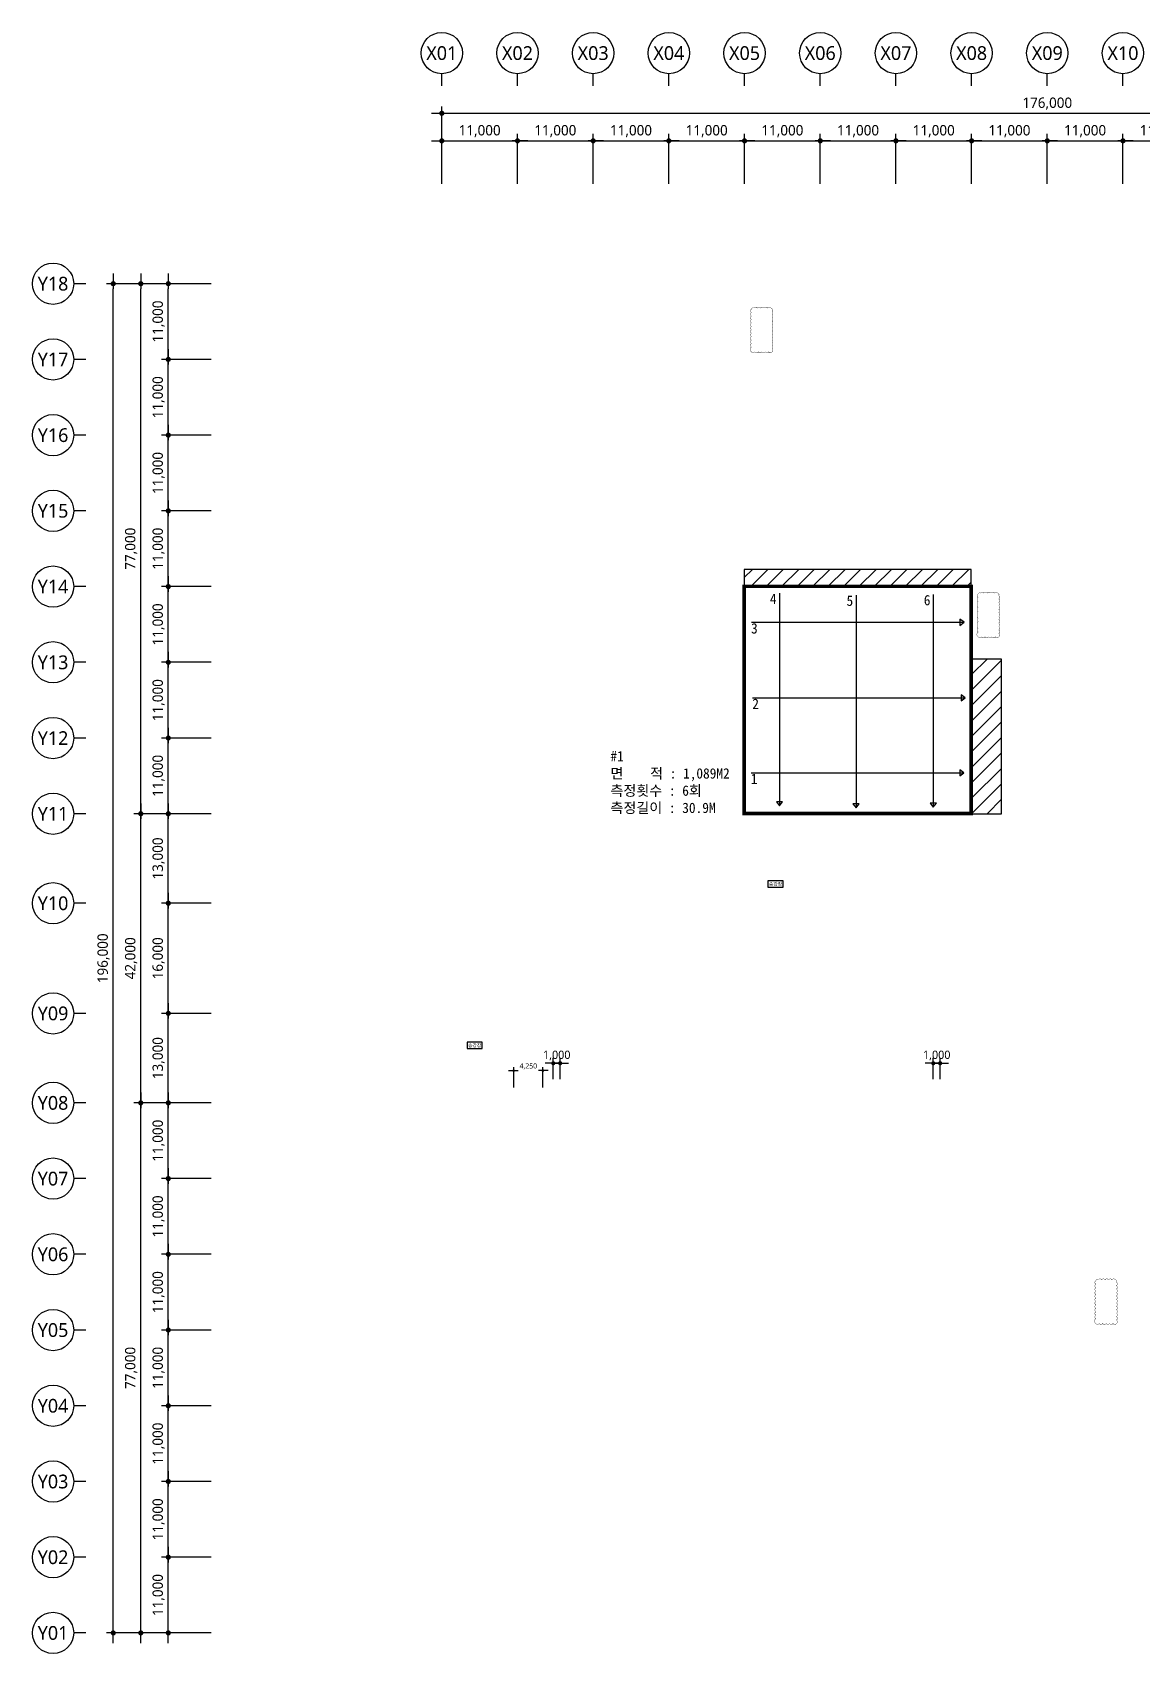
# Model space of a CAD drawing. Header units: millimetres. Extents: x 4003075 to 5615882, y 1445368 to 2591247.
# Drawn here: x 4843075 to 5004428, y 2336368 to 2571868 of the extents above; entities that cross this region are included whole.
import ezdxf
from ezdxf.enums import TextEntityAlignment as Align

# ---------------------------------------------------------------- set-up
doc = ezdxf.new("R2010")
doc.units = ezdxf.units.MM
doc.layers.add('1.검수라인', color=3, linetype='Continuous')
doc.layers.add('A_Text', color=3, linetype='Continuous')
for name, color, linetype, lineweight in [('1.검수박스', 2, 'Continuous', 25), ('A-AXIS-BUBL', 7, 'Continuous', 25), ('A-DIMS', 7, 'Continuous', 25), ('A-XXXX-TXT2', 3, 'Continuous', 25), ('REV-202205', 20, 'Continuous', 25)]:
    doc.layers.add(name, color=color, linetype=linetype, lineweight=lineweight)
doc.styles.add('HY울릉도L', font='')
doc.styles.add('XR-평면도$0$맑은 고딕', font='malgun.ttf')
doc.styles.add('돋움', font='')
doc.styles.add('맑은고딕', font='malgun.ttf')
doc.styles.get('HY울릉도L').set_extended_font_data('HYwulM')
doc.styles.get('돋움').set_extended_font_data('DotumChe')
doc.dimstyles.new('CDIM', dxfattribs={"dimtxt": 3, "dimasz": 1.5, "dimexe": 2, "dimexo": 1, "dimgap": 1, "dimtad": 1, "dimdec": 0, "dimrnd": 0.5, "dimzin": 0, "dimdsep": 32, "dimlunit": 6, "dimtxsty": 'HY울릉도L', "dimblk1": '_CIDOT', "dimblk2": '_CIDOT', "dimsah": 1, "dimcen": 5.5, "dimclrd": 2, "dimclre": 2, "dimclrt": 7, "dimadec": 0, "dimazin": 0, "dimtfac": 1, "dimtdec": 0, "dimtix": 1, "dimtmove": 2, "dimatfit": 1, "dimldrblk": '_CIDOT', "dimfxl": 1, "dimtolj": 1, "dimtzin": 0, "dimlwd": -1, "dimarcsym": 0})

# ---------------------------------------------------------------- blocks, each defined once
blk = doc.blocks.new('_CIDOT')
at = {"color": 0, "linetype": 'ByBlock'}
blk.add_line((2, 0), (-1, 0), dxfattribs=at)
at = {"color": 0, "linetype": 'ByBlock', "const_width": 0.5}
blk.add_lwpolyline([(-0.25, 0, 1), (0.25, 0, 1)], format="xyb", close=True, dxfattribs=at)
blk = doc.blocks.new('*D130')
at = {"layer": 'A-DIMS', "transparency": 16777216}
for p, q in [((4918179, 2422119), (4917579, 2422119)), ((4918779, 2422119), (4919779, 2422119)), ((4920379, 2422119), (4920979, 2422119))]:
    blk.add_line(p, q, dxfattribs=at)
at = {"layer": 'A-DIMS', "lineweight": -2, "transparency": 16777216}
for p, q in [((4918779, 2419819), (4918779, 2422919)), ((4919779, 2419819), (4919779, 2422919))]:
    blk.add_line(p, q, dxfattribs=at)
at = {"layer": 'A-DIMS', "transparency": 16777216, "xscale": 600, "yscale": 600, "zscale": 600}
blk.add_blockref('_CIDOT', (4918779, 2422119), dxfattribs=at)
at = {"layer": 'A-DIMS', "transparency": 16777216, "xscale": 600, "yscale": 600, "zscale": 600, "rotation": 180}
blk.add_blockref('_CIDOT', (4919779, 2422119), dxfattribs=at)
at = {"layer": 'A-DIMS', "color": 3, "transparency": 16777216, "insert": (4919279, 2423242), "char_height": 1200, "attachment_point": 5, "style": '맑은고딕'}
blk.add_mtext('\\A1;1,000', dxfattribs=at)
blk = doc.blocks.new('*D132')
at = {"layer": 'A-DIMS', "transparency": 16777216}
for p, q in [((4973405, 2422119), (4972805, 2422119)), ((4974005, 2422119), (4975005, 2422119)), ((4975605, 2422119), (4976205, 2422119))]:
    blk.add_line(p, q, dxfattribs=at)
at = {"layer": 'A-DIMS', "lineweight": -2, "transparency": 16777216}
for p, q in [((4974005, 2419819), (4974005, 2422919)), ((4975005, 2419819), (4975005, 2422919))]:
    blk.add_line(p, q, dxfattribs=at)
at = {"layer": 'A-DIMS', "transparency": 16777216, "xscale": 600, "yscale": 600, "zscale": 600}
blk.add_blockref('_CIDOT', (4974005, 2422119), dxfattribs=at)
at = {"layer": 'A-DIMS', "transparency": 16777216, "xscale": 600, "yscale": 600, "zscale": 600, "rotation": 180}
blk.add_blockref('_CIDOT', (4975005, 2422119), dxfattribs=at)
at = {"layer": 'A-DIMS', "color": 3, "transparency": 16777216, "insert": (4974505, 2423242), "char_height": 1200, "attachment_point": 5, "style": '맑은고딕'}
blk.add_mtext('\\A1;1,000', dxfattribs=at)
blk = doc.blocks.new('*D125')
at = {"layer": 'A-DIMS', "lineweight": -2, "transparency": 16777216}
for p, q in [((4913025, 2418604), (4913025, 2421554)), ((4917275, 2418604), (4917275, 2421554))]:
    blk.add_line(p, q, dxfattribs=at)
at = {"layer": 'A-DIMS', "transparency": 16777216}
for p, q in [((4913400, 2421054), (4913663, 2421054)), ((4916900, 2421054), (4916637, 2421054))]:
    blk.add_line(p, q, dxfattribs=at)
at = {"layer": 'A-DIMS', "transparency": 16777216, "xscale": 375, "yscale": 375, "zscale": 375, "rotation": 180}
blk.add_blockref('_CIDOT', (4913025, 2421054), dxfattribs=at)
at = {"layer": 'A-DIMS', "transparency": 16777216, "xscale": 375, "yscale": 375, "zscale": 375}
blk.add_blockref('_CIDOT', (4917275, 2421054), dxfattribs=at)
at = {"layer": 'A-DIMS', "color": 3, "transparency": 16777216, "insert": (4915150, 2421670), "char_height": 750, "attachment_point": 5, "style": '맑은고딕'}
blk.add_mtext('\\A1;4,250', dxfattribs=at)
blk = doc.blocks.new('*D9')
at = {"layer": 'A-DIMS', "lineweight": -2, "transparency": 16777216}
for p, q in [((93193, 67121), (85943, 67121)), ((93193, 56121), (85943, 56121))]:
    blk.add_line(p, q, dxfattribs=at)
at = {"layer": 'A-DIMS', "transparency": 16777216}
blk.add_line((86943, 56871), (86943, 66371), dxfattribs=at)
at = {"layer": 'A-DIMS', "transparency": 16777216, "xscale": 750, "yscale": 750, "zscale": 750}
for p, rotation in [((86943, 67121), 90), ((86943, 56121), 270)]:
    blk.add_blockref('_CIDOT', p, dxfattribs=dict(at, rotation=rotation))
at = {"layer": 'A-DIMS', "color": 3, "transparency": 16777216, "insert": (85538, 61621), "char_height": 1500, "attachment_point": 5, "rotation": 90, "style": '맑은고딕'}
blk.add_mtext('\\A1;11,000', dxfattribs=at)
blk = doc.blocks.new('*D10')
at = {"layer": 'A-DIMS', "lineweight": -2, "transparency": 16777216}
for p, q in [((93193, 78121), (85943, 78121)), ((93193, 67121), (85943, 67121))]:
    blk.add_line(p, q, dxfattribs=at)
at = {"layer": 'A-DIMS', "transparency": 16777216}
blk.add_line((86943, 67871), (86943, 77371), dxfattribs=at)
at = {"layer": 'A-DIMS', "transparency": 16777216, "xscale": 750, "yscale": 750, "zscale": 750}
for p, rotation in [((86943, 78121), 90), ((86943, 67121), 270)]:
    blk.add_blockref('_CIDOT', p, dxfattribs=dict(at, rotation=rotation))
at = {"layer": 'A-DIMS', "color": 3, "transparency": 16777216, "insert": (85538, 72621), "char_height": 1500, "attachment_point": 5, "rotation": 90, "style": '맑은고딕'}
blk.add_mtext('\\A1;11,000', dxfattribs=at)
blk = doc.blocks.new('*D11')
at = {"layer": 'A-DIMS', "lineweight": -2, "transparency": 16777216}
for p, q in [((93193, 89121), (85943, 89121)), ((93193, 78121), (85943, 78121))]:
    blk.add_line(p, q, dxfattribs=at)
at = {"layer": 'A-DIMS', "transparency": 16777216}
blk.add_line((86943, 78871), (86943, 88371), dxfattribs=at)
at = {"layer": 'A-DIMS', "transparency": 16777216, "xscale": 750, "yscale": 750, "zscale": 750}
for p, rotation in [((86943, 89121), 90), ((86943, 78121), 270)]:
    blk.add_blockref('_CIDOT', p, dxfattribs=dict(at, rotation=rotation))
at = {"layer": 'A-DIMS', "color": 3, "transparency": 16777216, "insert": (85538, 83621), "char_height": 1500, "attachment_point": 5, "rotation": 90, "style": '맑은고딕'}
blk.add_mtext('\\A1;11,000', dxfattribs=at)
blk = doc.blocks.new('*D12')
at = {"layer": 'A-DIMS', "lineweight": -2, "transparency": 16777216}
for p, q in [((93193, 100121), (85943, 100121)), ((93193, 89121), (85943, 89121))]:
    blk.add_line(p, q, dxfattribs=at)
at = {"layer": 'A-DIMS', "transparency": 16777216}
blk.add_line((86943, 89871), (86943, 99371), dxfattribs=at)
at = {"layer": 'A-DIMS', "transparency": 16777216, "xscale": 750, "yscale": 750, "zscale": 750}
for p, rotation in [((86943, 100121), 90), ((86943, 89121), 270)]:
    blk.add_blockref('_CIDOT', p, dxfattribs=dict(at, rotation=rotation))
at = {"layer": 'A-DIMS', "color": 3, "transparency": 16777216, "insert": (85538, 94621), "char_height": 1500, "attachment_point": 5, "rotation": 90, "style": '맑은고딕'}
blk.add_mtext('\\A1;11,000', dxfattribs=at)
blk = doc.blocks.new('*D13')
at = {"layer": 'A-DIMS', "lineweight": -2, "transparency": 16777216}
for p, q in [((93193, 111121), (85943, 111121)), ((93193, 100121), (85943, 100121))]:
    blk.add_line(p, q, dxfattribs=at)
at = {"layer": 'A-DIMS', "transparency": 16777216}
blk.add_line((86943, 100871), (86943, 110371), dxfattribs=at)
at = {"layer": 'A-DIMS', "transparency": 16777216, "xscale": 750, "yscale": 750, "zscale": 750}
for p, rotation in [((86943, 111121), 90), ((86943, 100121), 270)]:
    blk.add_blockref('_CIDOT', p, dxfattribs=dict(at, rotation=rotation))
at = {"layer": 'A-DIMS', "color": 3, "transparency": 16777216, "insert": (85538, 105621), "char_height": 1500, "attachment_point": 5, "rotation": 90, "style": '맑은고딕'}
blk.add_mtext('\\A1;11,000', dxfattribs=at)
blk = doc.blocks.new('*D14')
at = {"layer": 'A-DIMS', "lineweight": -2, "transparency": 16777216}
for p, q in [((93193, 122121), (85943, 122121)), ((93193, 111121), (85943, 111121))]:
    blk.add_line(p, q, dxfattribs=at)
at = {"layer": 'A-DIMS', "transparency": 16777216}
blk.add_line((86943, 111871), (86943, 121371), dxfattribs=at)
at = {"layer": 'A-DIMS', "transparency": 16777216, "xscale": 750, "yscale": 750, "zscale": 750}
for p, rotation in [((86943, 122121), 90), ((86943, 111121), 270)]:
    blk.add_blockref('_CIDOT', p, dxfattribs=dict(at, rotation=rotation))
at = {"layer": 'A-DIMS', "color": 3, "transparency": 16777216, "insert": (85538, 116621), "char_height": 1500, "attachment_point": 5, "rotation": 90, "style": '맑은고딕'}
blk.add_mtext('\\A1;11,000', dxfattribs=at)
blk = doc.blocks.new('*D15')
at = {"layer": 'A-DIMS', "lineweight": -2, "transparency": 16777216}
for p, q in [((93193, 135121), (85943, 135121)), ((93193, 122121), (85943, 122121))]:
    blk.add_line(p, q, dxfattribs=at)
at = {"layer": 'A-DIMS', "transparency": 16777216}
blk.add_line((86943, 122871), (86943, 134371), dxfattribs=at)
at = {"layer": 'A-DIMS', "transparency": 16777216, "xscale": 750, "yscale": 750, "zscale": 750}
for p, rotation in [((86943, 135121), 90), ((86943, 122121), 270)]:
    blk.add_blockref('_CIDOT', p, dxfattribs=dict(at, rotation=rotation))
at = {"layer": 'A-DIMS', "color": 3, "transparency": 16777216, "insert": (85538, 128621), "char_height": 1500, "attachment_point": 5, "rotation": 90, "style": '맑은고딕'}
blk.add_mtext('\\A1;13,000', dxfattribs=at)
blk = doc.blocks.new('*D16')
at = {"layer": 'A-DIMS', "lineweight": -2, "transparency": 16777216}
for p, q in [((93193, 151121), (85943, 151121)), ((93193, 135121), (85943, 135121))]:
    blk.add_line(p, q, dxfattribs=at)
at = {"layer": 'A-DIMS', "transparency": 16777216}
blk.add_line((86943, 135871), (86943, 150371), dxfattribs=at)
at = {"layer": 'A-DIMS', "transparency": 16777216, "xscale": 750, "yscale": 750, "zscale": 750}
for p, rotation in [((86943, 151121), 90), ((86943, 135121), 270)]:
    blk.add_blockref('_CIDOT', p, dxfattribs=dict(at, rotation=rotation))
at = {"layer": 'A-DIMS', "color": 3, "transparency": 16777216, "insert": (85538, 143121), "char_height": 1500, "attachment_point": 5, "rotation": 90, "style": '맑은고딕'}
blk.add_mtext('\\A1;16,000', dxfattribs=at)
blk = doc.blocks.new('*D17')
at = {"layer": 'A-DIMS', "lineweight": -2, "transparency": 16777216}
for p, q in [((93193, 164121), (85943, 164121)), ((93193, 151121), (85943, 151121))]:
    blk.add_line(p, q, dxfattribs=at)
at = {"layer": 'A-DIMS', "transparency": 16777216}
blk.add_line((86943, 151871), (86943, 163371), dxfattribs=at)
at = {"layer": 'A-DIMS', "transparency": 16777216, "xscale": 750, "yscale": 750, "zscale": 750}
for p, rotation in [((86943, 164121), 90), ((86943, 151121), 270)]:
    blk.add_blockref('_CIDOT', p, dxfattribs=dict(at, rotation=rotation))
at = {"layer": 'A-DIMS', "color": 3, "transparency": 16777216, "insert": (85538, 157621), "char_height": 1500, "attachment_point": 5, "rotation": 90, "style": '맑은고딕'}
blk.add_mtext('\\A1;13,000', dxfattribs=at)
blk = doc.blocks.new('*D18')
at = {"layer": 'A-DIMS', "lineweight": -2, "transparency": 16777216}
for p, q in [((93193, 175121), (85943, 175121)), ((93193, 164121), (85943, 164121))]:
    blk.add_line(p, q, dxfattribs=at)
at = {"layer": 'A-DIMS', "transparency": 16777216}
blk.add_line((86943, 164871), (86943, 174371), dxfattribs=at)
at = {"layer": 'A-DIMS', "transparency": 16777216, "xscale": 750, "yscale": 750, "zscale": 750}
for p, rotation in [((86943, 175121), 90), ((86943, 164121), 270)]:
    blk.add_blockref('_CIDOT', p, dxfattribs=dict(at, rotation=rotation))
at = {"layer": 'A-DIMS', "color": 3, "transparency": 16777216, "insert": (85538, 169621), "char_height": 1500, "attachment_point": 5, "rotation": 90, "style": '맑은고딕'}
blk.add_mtext('\\A1;11,000', dxfattribs=at)
blk = doc.blocks.new('*D19')
at = {"layer": 'A-DIMS', "lineweight": -2, "transparency": 16777216}
for p, q in [((93193, 186121), (85943, 186121)), ((93193, 175121), (85943, 175121))]:
    blk.add_line(p, q, dxfattribs=at)
at = {"layer": 'A-DIMS', "transparency": 16777216}
blk.add_line((86943, 175871), (86943, 185371), dxfattribs=at)
at = {"layer": 'A-DIMS', "transparency": 16777216, "xscale": 750, "yscale": 750, "zscale": 750}
for p, rotation in [((86943, 186121), 90), ((86943, 175121), 270)]:
    blk.add_blockref('_CIDOT', p, dxfattribs=dict(at, rotation=rotation))
at = {"layer": 'A-DIMS', "color": 3, "transparency": 16777216, "insert": (85538, 180621), "char_height": 1500, "attachment_point": 5, "rotation": 90, "style": '맑은고딕'}
blk.add_mtext('\\A1;11,000', dxfattribs=at)
blk = doc.blocks.new('*D20')
at = {"layer": 'A-DIMS', "lineweight": -2, "transparency": 16777216}
for p, q in [((93193, 197121), (85943, 197121)), ((93193, 186121), (85943, 186121))]:
    blk.add_line(p, q, dxfattribs=at)
at = {"layer": 'A-DIMS', "transparency": 16777216}
blk.add_line((86943, 186871), (86943, 196371), dxfattribs=at)
at = {"layer": 'A-DIMS', "transparency": 16777216, "xscale": 750, "yscale": 750, "zscale": 750}
for p, rotation in [((86943, 197121), 90), ((86943, 186121), 270)]:
    blk.add_blockref('_CIDOT', p, dxfattribs=dict(at, rotation=rotation))
at = {"layer": 'A-DIMS', "color": 3, "transparency": 16777216, "insert": (85538, 191621), "char_height": 1500, "attachment_point": 5, "rotation": 90, "style": '맑은고딕'}
blk.add_mtext('\\A1;11,000', dxfattribs=at)
blk = doc.blocks.new('*D21')
at = {"layer": 'A-DIMS', "lineweight": -2, "transparency": 16777216}
for p, q in [((93193, 208121), (85943, 208121)), ((93193, 197121), (85943, 197121))]:
    blk.add_line(p, q, dxfattribs=at)
at = {"layer": 'A-DIMS', "transparency": 16777216}
blk.add_line((86943, 197871), (86943, 207371), dxfattribs=at)
at = {"layer": 'A-DIMS', "transparency": 16777216, "xscale": 750, "yscale": 750, "zscale": 750}
for p, rotation in [((86943, 208121), 90), ((86943, 197121), 270)]:
    blk.add_blockref('_CIDOT', p, dxfattribs=dict(at, rotation=rotation))
at = {"layer": 'A-DIMS', "color": 3, "transparency": 16777216, "insert": (85538, 202621), "char_height": 1500, "attachment_point": 5, "rotation": 90, "style": '맑은고딕'}
blk.add_mtext('\\A1;11,000', dxfattribs=at)
blk = doc.blocks.new('*D22')
at = {"layer": 'A-DIMS', "lineweight": -2, "transparency": 16777216}
for p, q in [((93193, 219121), (85943, 219121)), ((93193, 208121), (85943, 208121))]:
    blk.add_line(p, q, dxfattribs=at)
at = {"layer": 'A-DIMS', "transparency": 16777216}
blk.add_line((86943, 208871), (86943, 218371), dxfattribs=at)
at = {"layer": 'A-DIMS', "transparency": 16777216, "xscale": 750, "yscale": 750, "zscale": 750}
for p, rotation in [((86943, 219121), 90), ((86943, 208121), 270)]:
    blk.add_blockref('_CIDOT', p, dxfattribs=dict(at, rotation=rotation))
at = {"layer": 'A-DIMS', "color": 3, "transparency": 16777216, "insert": (85538, 213621), "char_height": 1500, "attachment_point": 5, "rotation": 90, "style": '맑은고딕'}
blk.add_mtext('\\A1;11,000', dxfattribs=at)
blk = doc.blocks.new('*D23')
at = {"layer": 'A-DIMS', "lineweight": -2, "transparency": 16777216}
for p, q in [((93193, 230121), (85943, 230121)), ((93193, 219121), (85943, 219121))]:
    blk.add_line(p, q, dxfattribs=at)
at = {"layer": 'A-DIMS', "transparency": 16777216}
blk.add_line((86943, 219871), (86943, 229371), dxfattribs=at)
at = {"layer": 'A-DIMS', "transparency": 16777216, "xscale": 750, "yscale": 750, "zscale": 750}
for p, rotation in [((86943, 230121), 90), ((86943, 219121), 270)]:
    blk.add_blockref('_CIDOT', p, dxfattribs=dict(at, rotation=rotation))
at = {"layer": 'A-DIMS', "color": 3, "transparency": 16777216, "insert": (85538, 224621), "char_height": 1500, "attachment_point": 5, "rotation": 90, "style": '맑은고딕'}
blk.add_mtext('\\A1;11,000', dxfattribs=at)
blk = doc.blocks.new('*D24')
at = {"layer": 'A-DIMS', "lineweight": -2, "transparency": 16777216}
for p, q in [((93193, 241121), (85943, 241121)), ((93193, 230121), (85943, 230121))]:
    blk.add_line(p, q, dxfattribs=at)
at = {"layer": 'A-DIMS', "transparency": 16777216}
blk.add_line((86943, 230871), (86943, 240371), dxfattribs=at)
at = {"layer": 'A-DIMS', "transparency": 16777216, "xscale": 750, "yscale": 750, "zscale": 750}
for p, rotation in [((86943, 241121), 90), ((86943, 230121), 270)]:
    blk.add_blockref('_CIDOT', p, dxfattribs=dict(at, rotation=rotation))
at = {"layer": 'A-DIMS', "color": 3, "transparency": 16777216, "insert": (85538, 235621), "char_height": 1500, "attachment_point": 5, "rotation": 90, "style": '맑은고딕'}
blk.add_mtext('\\A1;11,000', dxfattribs=at)
blk = doc.blocks.new('*D25')
at = {"layer": 'A-DIMS', "lineweight": -2, "transparency": 16777216}
for p, q in [((93193, 122121), (81943, 122121)), ((93193, 45121), (81943, 45121))]:
    blk.add_line(p, q, dxfattribs=at)
at = {"layer": 'A-DIMS', "transparency": 16777216}
blk.add_line((82943, 45871), (82943, 121371), dxfattribs=at)
at = {"layer": 'A-DIMS', "transparency": 16777216, "xscale": 750, "yscale": 750, "zscale": 750}
for p, rotation in [((82943, 122121), 90), ((82943, 45121), 270)]:
    blk.add_blockref('_CIDOT', p, dxfattribs=dict(at, rotation=rotation))
at = {"layer": 'A-DIMS', "color": 3, "transparency": 16777216, "insert": (81542, 83621), "char_height": 1500, "attachment_point": 5, "rotation": 90, "style": '맑은고딕'}
blk.add_mtext('\\A1;77,000', dxfattribs=at)
blk = doc.blocks.new('*D26')
at = {"layer": 'A-DIMS', "lineweight": -2, "transparency": 16777216}
for p, q in [((93193, 241121), (77943, 241121)), ((93193, 45121), (77943, 45121))]:
    blk.add_line(p, q, dxfattribs=at)
at = {"layer": 'A-DIMS', "transparency": 16777216}
blk.add_line((78943, 45871), (78943, 240371), dxfattribs=at)
at = {"layer": 'A-DIMS', "transparency": 16777216, "xscale": 750, "yscale": 750, "zscale": 750}
for p, rotation in [((78943, 241121), 90), ((78943, 45121), 270)]:
    blk.add_blockref('_CIDOT', p, dxfattribs=dict(at, rotation=rotation))
at = {"layer": 'A-DIMS', "color": 3, "transparency": 16777216, "insert": (77538, 143121), "char_height": 1500, "attachment_point": 5, "rotation": 90, "style": '맑은고딕'}
blk.add_mtext('\\A1;196,000', dxfattribs=at)
blk = doc.blocks.new('*D27')
at = {"layer": 'A-DIMS', "lineweight": -2, "transparency": 16777216}
for p, q in [((93193, 56121), (85943, 56121)), ((93193, 45121), (85943, 45121))]:
    blk.add_line(p, q, dxfattribs=at)
at = {"layer": 'A-DIMS', "transparency": 16777216}
blk.add_line((86943, 45871), (86943, 55371), dxfattribs=at)
at = {"layer": 'A-DIMS', "transparency": 16777216, "xscale": 750, "yscale": 750, "zscale": 750}
for p, rotation in [((86943, 56121), 90), ((86943, 45121), 270)]:
    blk.add_blockref('_CIDOT', p, dxfattribs=dict(at, rotation=rotation))
at = {"layer": 'A-DIMS', "color": 3, "transparency": 16777216, "insert": (85538, 50621), "char_height": 1500, "attachment_point": 5, "rotation": 90, "style": '맑은고딕'}
blk.add_mtext('\\A1;11,000', dxfattribs=at)
blk = doc.blocks.new('*D28')
at = {"layer": 'A-DIMS', "lineweight": -2, "transparency": 16777216}
for p, q in [((93193, 164121), (81943, 164121)), ((93193, 122121), (81943, 122121))]:
    blk.add_line(p, q, dxfattribs=at)
at = {"layer": 'A-DIMS', "transparency": 16777216}
blk.add_line((82943, 122871), (82943, 163371), dxfattribs=at)
at = {"layer": 'A-DIMS', "transparency": 16777216, "xscale": 750, "yscale": 750, "zscale": 750}
for p, rotation in [((82943, 164121), 90), ((82943, 122121), 270)]:
    blk.add_blockref('_CIDOT', p, dxfattribs=dict(at, rotation=rotation))
at = {"layer": 'A-DIMS', "color": 3, "transparency": 16777216, "insert": (81542, 143121), "char_height": 1500, "attachment_point": 5, "rotation": 90, "style": '맑은고딕'}
blk.add_mtext('\\A1;42,000', dxfattribs=at)
blk = doc.blocks.new('*D29')
at = {"layer": 'A-DIMS', "lineweight": -2, "transparency": 16777216}
for p, q in [((93193, 241121), (81943, 241121)), ((93193, 164121), (81943, 164121))]:
    blk.add_line(p, q, dxfattribs=at)
at = {"layer": 'A-DIMS', "transparency": 16777216}
blk.add_line((82943, 164871), (82943, 240371), dxfattribs=at)
at = {"layer": 'A-DIMS', "transparency": 16777216, "xscale": 750, "yscale": 750, "zscale": 750}
for p, rotation in [((82943, 241121), 90), ((82943, 164121), 270)]:
    blk.add_blockref('_CIDOT', p, dxfattribs=dict(at, rotation=rotation))
at = {"layer": 'A-DIMS', "color": 3, "transparency": 16777216, "insert": (81542, 202621), "char_height": 1500, "attachment_point": 5, "rotation": 90, "style": '맑은고딕'}
blk.add_mtext('\\A1;77,000', dxfattribs=at)
blk = doc.blocks.new('*D30')
at = {"layer": 'A-DIMS', "lineweight": -2, "transparency": 16777216}
for p, q in [((148693, 255621), (148693, 262871)), ((159693, 255621), (159693, 262871))]:
    blk.add_line(p, q, dxfattribs=at)
at = {"layer": 'A-DIMS', "transparency": 16777216}
blk.add_line((149443, 261871), (158943, 261871), dxfattribs=at)
at = {"layer": 'A-DIMS', "transparency": 16777216, "xscale": 750, "yscale": 750, "zscale": 750, "rotation": 180}
blk.add_blockref('_CIDOT', (148693, 261871), dxfattribs=at)
at = {"layer": 'A-DIMS', "transparency": 16777216, "xscale": 750, "yscale": 750, "zscale": 750}
blk.add_blockref('_CIDOT', (159693, 261871), dxfattribs=at)
at = {"layer": 'A-DIMS', "color": 3, "transparency": 16777216, "insert": (154193, 263275), "char_height": 1500, "attachment_point": 5, "style": '맑은고딕'}
blk.add_mtext('\\A1;11,000', dxfattribs=at)
blk = doc.blocks.new('*D31')
at = {"layer": 'A-DIMS', "lineweight": -2, "transparency": 16777216}
for p, q in [((159693, 255621), (159693, 262871)), ((170693, 255621), (170693, 262871))]:
    blk.add_line(p, q, dxfattribs=at)
at = {"layer": 'A-DIMS', "transparency": 16777216}
blk.add_line((160443, 261871), (169943, 261871), dxfattribs=at)
at = {"layer": 'A-DIMS', "transparency": 16777216, "xscale": 750, "yscale": 750, "zscale": 750, "rotation": 180}
blk.add_blockref('_CIDOT', (159693, 261871), dxfattribs=at)
at = {"layer": 'A-DIMS', "transparency": 16777216, "xscale": 750, "yscale": 750, "zscale": 750}
blk.add_blockref('_CIDOT', (170693, 261871), dxfattribs=at)
at = {"layer": 'A-DIMS', "color": 3, "transparency": 16777216, "insert": (165193, 263275), "char_height": 1500, "attachment_point": 5, "style": '맑은고딕'}
blk.add_mtext('\\A1;11,000', dxfattribs=at)
blk = doc.blocks.new('*D32')
at = {"layer": 'A-DIMS', "lineweight": -2, "transparency": 16777216}
for p, q in [((170693, 255621), (170693, 262871)), ((181693, 255621), (181693, 262871))]:
    blk.add_line(p, q, dxfattribs=at)
at = {"layer": 'A-DIMS', "transparency": 16777216}
blk.add_line((171443, 261871), (180943, 261871), dxfattribs=at)
at = {"layer": 'A-DIMS', "transparency": 16777216, "xscale": 750, "yscale": 750, "zscale": 750, "rotation": 180}
blk.add_blockref('_CIDOT', (170693, 261871), dxfattribs=at)
at = {"layer": 'A-DIMS', "transparency": 16777216, "xscale": 750, "yscale": 750, "zscale": 750}
blk.add_blockref('_CIDOT', (181693, 261871), dxfattribs=at)
at = {"layer": 'A-DIMS', "color": 3, "transparency": 16777216, "insert": (176193, 263275), "char_height": 1500, "attachment_point": 5, "style": '맑은고딕'}
blk.add_mtext('\\A1;11,000', dxfattribs=at)
blk = doc.blocks.new('*D33')
at = {"layer": 'A-DIMS', "lineweight": -2, "transparency": 16777216}
for p, q in [((181693, 255621), (181693, 262871)), ((192693, 255621), (192693, 262871))]:
    blk.add_line(p, q, dxfattribs=at)
at = {"layer": 'A-DIMS', "transparency": 16777216}
blk.add_line((182443, 261871), (191943, 261871), dxfattribs=at)
at = {"layer": 'A-DIMS', "transparency": 16777216, "xscale": 750, "yscale": 750, "zscale": 750, "rotation": 180}
blk.add_blockref('_CIDOT', (181693, 261871), dxfattribs=at)
at = {"layer": 'A-DIMS', "transparency": 16777216, "xscale": 750, "yscale": 750, "zscale": 750}
blk.add_blockref('_CIDOT', (192693, 261871), dxfattribs=at)
at = {"layer": 'A-DIMS', "color": 3, "transparency": 16777216, "insert": (187193, 263275), "char_height": 1500, "attachment_point": 5, "style": '맑은고딕'}
blk.add_mtext('\\A1;11,000', dxfattribs=at)
blk = doc.blocks.new('*D34')
at = {"layer": 'A-DIMS', "lineweight": -2, "transparency": 16777216}
for p, q in [((192693, 255621), (192693, 262871)), ((203693, 255621), (203693, 262871))]:
    blk.add_line(p, q, dxfattribs=at)
at = {"layer": 'A-DIMS', "transparency": 16777216}
blk.add_line((193443, 261871), (202943, 261871), dxfattribs=at)
at = {"layer": 'A-DIMS', "transparency": 16777216, "xscale": 750, "yscale": 750, "zscale": 750, "rotation": 180}
blk.add_blockref('_CIDOT', (192693, 261871), dxfattribs=at)
at = {"layer": 'A-DIMS', "transparency": 16777216, "xscale": 750, "yscale": 750, "zscale": 750}
blk.add_blockref('_CIDOT', (203693, 261871), dxfattribs=at)
at = {"layer": 'A-DIMS', "color": 3, "transparency": 16777216, "insert": (198193, 263275), "char_height": 1500, "attachment_point": 5, "style": '맑은고딕'}
blk.add_mtext('\\A1;11,000', dxfattribs=at)
blk = doc.blocks.new('*D35')
at = {"layer": 'A-DIMS', "lineweight": -2, "transparency": 16777216}
for p, q in [((203693, 255621), (203693, 262871)), ((214693, 255621), (214693, 262871))]:
    blk.add_line(p, q, dxfattribs=at)
at = {"layer": 'A-DIMS', "transparency": 16777216}
blk.add_line((204443, 261871), (213943, 261871), dxfattribs=at)
at = {"layer": 'A-DIMS', "transparency": 16777216, "xscale": 750, "yscale": 750, "zscale": 750, "rotation": 180}
blk.add_blockref('_CIDOT', (203693, 261871), dxfattribs=at)
at = {"layer": 'A-DIMS', "transparency": 16777216, "xscale": 750, "yscale": 750, "zscale": 750}
blk.add_blockref('_CIDOT', (214693, 261871), dxfattribs=at)
at = {"layer": 'A-DIMS', "color": 3, "transparency": 16777216, "insert": (209193, 263275), "char_height": 1500, "attachment_point": 5, "style": '맑은고딕'}
blk.add_mtext('\\A1;11,000', dxfattribs=at)
blk = doc.blocks.new('*D36')
at = {"layer": 'A-DIMS', "lineweight": -2, "transparency": 16777216}
for p, q in [((214693, 255621), (214693, 262871)), ((225693, 255621), (225693, 262871))]:
    blk.add_line(p, q, dxfattribs=at)
at = {"layer": 'A-DIMS', "transparency": 16777216}
blk.add_line((215443, 261871), (224943, 261871), dxfattribs=at)
at = {"layer": 'A-DIMS', "transparency": 16777216, "xscale": 750, "yscale": 750, "zscale": 750, "rotation": 180}
blk.add_blockref('_CIDOT', (214693, 261871), dxfattribs=at)
at = {"layer": 'A-DIMS', "transparency": 16777216, "xscale": 750, "yscale": 750, "zscale": 750}
blk.add_blockref('_CIDOT', (225693, 261871), dxfattribs=at)
at = {"layer": 'A-DIMS', "color": 3, "transparency": 16777216, "insert": (220193, 263275), "char_height": 1500, "attachment_point": 5, "style": '맑은고딕'}
blk.add_mtext('\\A1;11,000', dxfattribs=at)
blk = doc.blocks.new('*D37')
at = {"layer": 'A-DIMS', "lineweight": -2, "transparency": 16777216}
for p, q in [((225693, 255621), (225693, 262871)), ((236693, 255621), (236693, 262871))]:
    blk.add_line(p, q, dxfattribs=at)
at = {"layer": 'A-DIMS', "transparency": 16777216}
blk.add_line((226443, 261871), (235943, 261871), dxfattribs=at)
at = {"layer": 'A-DIMS', "transparency": 16777216, "xscale": 750, "yscale": 750, "zscale": 750, "rotation": 180}
blk.add_blockref('_CIDOT', (225693, 261871), dxfattribs=at)
at = {"layer": 'A-DIMS', "transparency": 16777216, "xscale": 750, "yscale": 750, "zscale": 750}
blk.add_blockref('_CIDOT', (236693, 261871), dxfattribs=at)
at = {"layer": 'A-DIMS', "color": 3, "transparency": 16777216, "insert": (231193, 263275), "char_height": 1500, "attachment_point": 5, "style": '맑은고딕'}
blk.add_mtext('\\A1;11,000', dxfattribs=at)
blk = doc.blocks.new('*D43')
at = {"layer": 'A-DIMS', "lineweight": -2, "transparency": 16777216}
for p, q in [((126693, 255621), (126693, 266871)), ((302693, 255621), (302693, 266871))]:
    blk.add_line(p, q, dxfattribs=at)
at = {"layer": 'A-DIMS', "transparency": 16777216}
blk.add_line((127443, 265871), (301943, 265871), dxfattribs=at)
at = {"layer": 'A-DIMS', "transparency": 16777216, "xscale": 750, "yscale": 750, "zscale": 750, "rotation": 180}
blk.add_blockref('_CIDOT', (126693, 265871), dxfattribs=at)
at = {"layer": 'A-DIMS', "transparency": 16777216, "xscale": 750, "yscale": 750, "zscale": 750}
blk.add_blockref('_CIDOT', (302693, 265871), dxfattribs=at)
at = {"layer": 'A-DIMS', "color": 3, "transparency": 16777216, "insert": (214693, 267275), "char_height": 1500, "attachment_point": 5, "style": '맑은고딕'}
blk.add_mtext('\\A1;176,000', dxfattribs=at)
blk = doc.blocks.new('*D45')
at = {"layer": 'A-DIMS', "lineweight": -2, "transparency": 16777216}
for p, q in [((126693, 255621), (126693, 262871)), ((137693, 255621), (137693, 262871))]:
    blk.add_line(p, q, dxfattribs=at)
at = {"layer": 'A-DIMS', "transparency": 16777216}
blk.add_line((127443, 261871), (136943, 261871), dxfattribs=at)
at = {"layer": 'A-DIMS', "transparency": 16777216, "xscale": 750, "yscale": 750, "zscale": 750, "rotation": 180}
blk.add_blockref('_CIDOT', (126693, 261871), dxfattribs=at)
at = {"layer": 'A-DIMS', "transparency": 16777216, "xscale": 750, "yscale": 750, "zscale": 750}
blk.add_blockref('_CIDOT', (137693, 261871), dxfattribs=at)
at = {"layer": 'A-DIMS', "color": 3, "transparency": 16777216, "insert": (132193, 263275), "char_height": 1500, "attachment_point": 5, "style": '맑은고딕'}
blk.add_mtext('\\A1;11,000', dxfattribs=at)
blk = doc.blocks.new('*D46')
at = {"layer": 'A-DIMS', "lineweight": -2, "transparency": 16777216}
for p, q in [((137693, 255621), (137693, 262871)), ((148693, 255621), (148693, 262871))]:
    blk.add_line(p, q, dxfattribs=at)
at = {"layer": 'A-DIMS', "transparency": 16777216}
blk.add_line((138443, 261871), (147943, 261871), dxfattribs=at)
at = {"layer": 'A-DIMS', "transparency": 16777216, "xscale": 750, "yscale": 750, "zscale": 750, "rotation": 180}
blk.add_blockref('_CIDOT', (137693, 261871), dxfattribs=at)
at = {"layer": 'A-DIMS', "transparency": 16777216, "xscale": 750, "yscale": 750, "zscale": 750}
blk.add_blockref('_CIDOT', (148693, 261871), dxfattribs=at)
at = {"layer": 'A-DIMS', "color": 3, "transparency": 16777216, "insert": (143193, 263275), "char_height": 1500, "attachment_point": 5, "style": '맑은고딕'}
blk.add_mtext('\\A1;11,000', dxfattribs=at)
blk = doc.blocks.new('글_승강장')
at = {"layer": 'A-XXXX-TXT2', "color": 0, "ltscale": 100}
blk.add_lwpolyline([(-1100, 450), (-1100, -450), (1100, -450), (1100, 450)], close=True, dxfattribs=at)
at = {"layer": 'A-XXXX-TXT2', "ltscale": 100, "style": 'XR-평면도$0$맑은 고딕'}
blk.add_text('승강장', height=500, dxfattribs=at).set_placement((0, 0), align=Align.MIDDLE_CENTER)
blk = doc.blocks.new('DIM(210222)')
for p, q in [((126693, 269870.6), (126693, 271620.6)), ((137693, 269870.6), (137693, 271620.6)), ((148693, 269870.6), (148693, 271620.6)), ((159693, 269870.6), (159693, 271620.6)), ((170693, 269870.6), (170693, 271620.6)), ((181693, 269870.6), (181693, 271620.6)), ((192693, 269870.6), (192693, 271620.6)), ((203693, 269870.6), (203693, 271620.6)), ((214693, 269870.6), (214693, 271620.6)), ((225693, 269870.6), (225693, 271620.6)), ((74943, 241120.6), (73193, 241120.6)), ((74943, 230120.6), (73193, 230120.6)), ((74943, 219120.6), (73193, 219120.6)), ((74943, 208120.6), (73193, 208120.6)), ((74943, 197120.6), (73193, 197120.6)), ((74943, 186120.6), (73193, 186120.6)), ((74943, 175120.6), (73193, 175120.6)), ((74943, 164120.6), (73193, 164120.6)), ((74943, 151120.6), (73193, 151120.6)), ((74943, 135120.6), (73193, 135120.6)), ((74943, 122120.6), (73193, 122120.6)), ((74943, 111120.6), (73193, 111120.6)), ((74943, 100120.6), (73193, 100120.6)), ((74943, 89120.6), (73193, 89120.6)), ((74943, 78120.6), (73193, 78120.6)), ((74943, 67120.6), (73193, 67120.6)), ((74943, 56120.6), (73193, 56120.6)), ((74943, 45120.6), (73193, 45120.6))]:
    blk.add_line(p, q)
at = {"layer": 'A-AXIS-BUBL', "ltscale": 0.2}
for centre in [(126693, 274620.6), (137693, 274620.6), (148693, 274620.6), (159693, 274620.6), (170693, 274620.6), (181693, 274620.6), (192693, 274620.6), (203693, 274620.6), (214693, 274620.6), (225693, 274620.6), (70193, 241120.6), (70193, 230120.6), (70193, 219120.6), (70193, 208120.6), (70193, 197120.6), (70193, 186120.6), (70193, 175120.6), (70193, 164120.6), (70193, 151120.6), (70193, 135120.6), (70193, 122120.6), (70193, 111120.6), (70193, 100120.6), (70193, 89120.6), (70193, 78120.6), (70193, 67120.6), (70193, 56120.6), (70193, 45120.6)]:
    blk.add_circle(centre, 3000, dxfattribs=at)
at = {"layer": 'A-XXXX-TXT2', "ltscale": 0.2, "style": '맑은고딕'}
for s, p in [('X01', (126693, 274620.6)), ('X02', (137693, 274620.6)), ('X03', (148693, 274620.6)), ('X04', (159693, 274620.6)), ('X05', (170693, 274620.6)), ('X06', (181693, 274620.6)), ('X07', (192693, 274620.6)), ('X08', (203693, 274620.6)), ('X09', (214693, 274620.6)), ('X10', (225693, 274620.6)), ('Y18', (70193, 241120.6)), ('Y17', (70193, 230120.6)), ('Y16', (70193, 219120.6)), ('Y15', (70193, 208120.6)), ('Y14', (70193, 197120.6)), ('Y13', (70193, 186120.6)), ('Y12', (70193, 175120.6)), ('Y11', (70193, 164120.6)), ('Y10', (70193, 151120.6)), ('Y09', (70193, 135120.6)), ('Y08', (70193, 122120.6)), ('Y07', (70193, 111120.6)), ('Y06', (70193, 100120.6)), ('Y05', (70193, 89120.6)), ('Y04', (70193, 78120.6)), ('Y03', (70193, 67120.6)), ('Y02', (70193, 56120.6)), ('Y01', (70193, 45120.6))]:
    blk.add_text(s, height=2000, dxfattribs=at).set_placement(p, align=Align.MIDDLE)
at = {"layer": 'A-DIMS'}
for p1, p2, distance, picture, middle in [((126693, 255120.6), (302693, 255120.6), 10750, '*D43', (214693, 267275.5)), ((126693, 255120.6), (137693, 255120.6), 6750, '*D45', (132193, 263275.5)), ((137693, 255120.6), (148693, 255120.6), 6750, '*D46', (143193, 263275.5)), ((148693, 255120.6), (159693, 255120.6), 6750, '*D30', (154193, 263275.5)), ((159693, 255120.6), (170693, 255120.6), 6750, '*D31', (165193, 263275.5)), ((170693, 255120.6), (181693, 255120.6), 6750, '*D32', (176193, 263275.5)), ((181693, 255120.6), (192693, 255120.6), 6750, '*D33', (187193, 263275.5)), ((192693, 255120.6), (203693, 255120.6), 6750, '*D34', (198193, 263275.5)), ((203693, 255120.6), (214693, 255120.6), 6750, '*D35', (209193, 263275.5)), ((214693, 255120.6), (225693, 255120.6), 6750, '*D36', (220193, 263275.5)), ((225693, 255120.6), (236693, 255120.6), 6750, '*D37', (231193, 263275.5)), ((93693, 45120.6), (93693, 241120.6), 14750, '*D26', (77538.1, 143120.6)), ((93693, 164120.6), (93693, 241120.6), 10750, '*D29', (81542.2, 202620.6)), ((93693, 230120.6), (93693, 241120.6), 6750, '*D24', (85538.1, 235620.6)), ((93693, 219120.6), (93693, 230120.6), 6750, '*D23', (85538.1, 224620.6)), ((93693, 208120.6), (93693, 219120.6), 6750, '*D22', (85538.1, 213620.6)), ((93693, 197120.6), (93693, 208120.6), 6750, '*D21', (85538.1, 202620.6)), ((93693, 186120.6), (93693, 197120.6), 6750, '*D20', (85538.1, 191620.6)), ((93693, 175120.6), (93693, 186120.6), 6750, '*D19', (85538.1, 180620.6)), ((93693, 164120.6), (93693, 175120.6), 6750, '*D18', (85538.1, 169620.6)), ((93693, 122120.6), (93693, 164120.6), 10750, '*D28', (81542.2, 143120.6)), ((93693, 151120.6), (93693, 164120.6), 6750, '*D17', (85538.1, 157620.6)), ((93693, 135120.6), (93693, 151120.6), 6750, '*D16', (85538.1, 143120.6)), ((93693, 122120.6), (93693, 135120.6), 6750, '*D15', (85538.1, 128620.6)), ((93693, 45120.6), (93693, 122120.6), 10750, '*D25', (81542.2, 83620.6)), ((93693, 111120.6), (93693, 122120.6), 6750, '*D14', (85538.1, 116620.6)), ((93693, 100120.6), (93693, 111120.6), 6750, '*D13', (85538.1, 105620.6)), ((93693, 89120.6), (93693, 100120.6), 6750, '*D12', (85538.1, 94620.6)), ((93693, 78120.6), (93693, 89120.6), 6750, '*D11', (85538.1, 83620.6)), ((93693, 67120.6), (93693, 78120.6), 6750, '*D10', (85538.1, 72620.6)), ((93693, 56120.6), (93693, 67120.6), 6750, '*D9', (85538.1, 61620.6)), ((93693, 45120.6), (93693, 56120.6), 6750, '*D27', (85538.1, 50620.6))]:
    dim = blk.add_aligned_dim(p1=p1, p2=p2, distance=distance, dimstyle='CDIM', override={"dimscale": 500, "dimtxsty": '맑은고딕', "dimclrd": 256, "dimclre": 256, "dimclrt": 3}, dxfattribs=at)
    dim.commit()
    dim.dimension.update_dxf_attribs({"geometry": picture, "text_midpoint": middle})

msp = doc.modelspace()

# ---------------------------------------------------------------- hatches: boundary and pattern name
at = {"layer": '1.검수박스'}
h = msp.add_hatch(dxfattribs=at)
h.set_pattern_fill('ANSI31', color=1, scale=500)
h.paths.add_polyline_path([(4946517.8, 2491367.6), (4979517.8, 2491367.6), (4979517.8, 2493867.6), (4946517.8, 2493867.6)])
h.paths.add_polyline_path([(4983925, 2480817.6), (4979575, 2480817.6), (4979575, 2458367.6), (4983925, 2458367.6)])

# ---------------------------------------------------------------- linework, layer by layer
at = {"layer": '1.검수라인'}
for points in [[(4951644.5, 2490393.3), (4951644.5, 2459493.3), (4952090.6, 2460090.9), (4951198.4, 2460090.9), (4951644.5, 2459493.3)], [(4962776.2, 2490123.4), (4962776.2, 2459223.4), (4963222.3, 2459821), (4962330.2, 2459821), (4962776.2, 2459223.4)], [(4974011, 2490204.6), (4974011, 2459304.6), (4974457.1, 2459902.2), (4973564.9, 2459902.2), (4974011, 2459304.6)], [(4947571.5, 2486179.2), (4978471.5, 2486179.2), (4977873.8, 2486625.3), (4977873.8, 2485733.1), (4978471.5, 2486179.2)], [(4947750.1, 2475214.7), (4978650.1, 2475214.7), (4978052.4, 2475660.8), (4978052.4, 2474768.6), (4978650.1, 2475214.7)], [(4947543.6, 2464317.2), (4978443.6, 2464317.2), (4977845.9, 2464763.3), (4977845.9, 2463871.1), (4978443.6, 2464317.2)]]:
    msp.add_lwpolyline(points, dxfattribs=at)
at = {"layer": '1.검수박스', "const_width": 500}
msp.add_lwpolyline([(4946517.8, 2458409.9), (4979517.8, 2458409.9), (4979517.8, 2491409.9), (4946517.8, 2491409.9)], close=True, dxfattribs=at)
at = {"layer": '1.검수박스', "color": 1}
for points in [[(4946517.8, 2491367.6), (4979517.8, 2491367.6), (4979517.8, 2493867.6), (4946517.8, 2493867.6)], [(4983925, 2480817.6), (4979575, 2480817.6), (4979575, 2458367.6), (4983925, 2458367.6)]]:
    msp.add_lwpolyline(points, close=True, dxfattribs=at)
at = {"layer": 'REV-202205', "const_width": 50}
for points in [[(4947575, 2525467.6, 0.52056705), (4948075, 2525467.6, 0.52056705), (4948575, 2525467.6, 0.52056705), (4949075, 2525467.6, 0.52056705), (4949575, 2525467.6, 0.52056705), (4950075, 2525467.6, 0.52056705), (4950575, 2525467.6, 0.52056705), (4950575, 2525967.6, 0.52056705), (4950575, 2526467.6, 0.52056705), (4950575, 2526967.6, 0.52056705), (4950575, 2527467.6, 0.52056705), (4950575, 2527967.6, 0.52056705), (4950575, 2528467.6, 0.52056705), (4950575, 2528967.6, 0.52056705), (4950575, 2529467.6, 0.52056705), (4950575, 2529967.6, 0.52056705), (4950575, 2530467.6, 0.52056705), (4950575, 2530967.6, 0.52056705), (4950575, 2531467.6, 0.52056705), (4950425, 2531817.6, 0.52056705), (4949925, 2531817.6, 0.52056705), (4949425, 2531817.6, 0.52056705), (4948925, 2531817.6, 0.52056705), (4948425, 2531817.6, 0.52056705), (4947925, 2531817.6, 0.52056705), (4947575, 2531667.6, 0.52056705), (4947575, 2531167.6, 0.52056705), (4947575, 2530667.6, 0.52056705), (4947575, 2530167.6, 0.52056705), (4947575, 2529667.6, 0.52056705), (4947575, 2529167.6, 0.52056705), (4947575, 2528667.6, 0.52056705), (4947575, 2528167.6, 0.52056705), (4947575, 2527667.6, 0.52056705), (4947575, 2527167.6, 0.52056705), (4947575, 2526667.6, 0.52056705), (4947575, 2526167.6, 0.52056705)], [(4980525, 2484067.6, 0.52056705), (4981025, 2484067.6, 0.52056705), (4981525, 2484067.6, 0.52056705), (4982025, 2484067.6, 0.52056705), (4982525, 2484067.6, 0.52056705), (4983025, 2484067.6, 0.52056705), (4983525, 2484067.6, 0.52056705), (4983525, 2484567.6, 0.52056705), (4983525, 2485067.6, 0.52056705), (4983525, 2485567.6, 0.52056705), (4983525, 2486067.6, 0.52056705), (4983525, 2486567.6, 0.52056705), (4983525, 2487067.6, 0.52056705), (4983525, 2487567.6, 0.52056705), (4983525, 2488067.6, 0.52056705), (4983525, 2488567.6, 0.52056705), (4983525, 2489067.6, 0.52056705), (4983525, 2489567.6, 0.52056705), (4983525, 2490067.6, 0.52056705), (4983375, 2490417.6, 0.52056705), (4982875, 2490417.6, 0.52056705), (4982375, 2490417.6, 0.52056705), (4981875, 2490417.6, 0.52056705), (4981375, 2490417.6, 0.52056705), (4980875, 2490417.6, 0.52056705), (4980525, 2490267.6, 0.52056705), (4980525, 2489767.6, 0.52056705), (4980525, 2489267.6, 0.52056705), (4980525, 2488767.6, 0.52056705), (4980525, 2488267.6, 0.52056705), (4980525, 2487767.6, 0.52056705), (4980525, 2487267.6, 0.52056705), (4980525, 2486767.6, 0.52056705), (4980525, 2486267.6, 0.52056705), (4980525, 2485767.6, 0.52056705), (4980525, 2485267.6, 0.52056705), (4980525, 2484767.6, 0.52056705)], [(4997625, 2384317.6, 0.52056705), (4998125, 2384317.6, 0.52056705), (4998625, 2384317.6, 0.52056705), (4999125, 2384317.6, 0.52056705), (4999625, 2384317.6, 0.52056705), (5000125, 2384317.6, 0.52056705), (5000625, 2384317.6, 0.52056705), (5000625, 2384817.6, 0.52056705), (5000625, 2385317.6, 0.52056705), (5000625, 2385817.6, 0.52056705), (5000625, 2386317.6, 0.52056705), (5000625, 2386817.6, 0.52056705), (5000625, 2387317.6, 0.52056705), (5000625, 2387817.6, 0.52056705), (5000625, 2388317.6, 0.52056705), (5000625, 2388817.6, 0.52056705), (5000625, 2389317.6, 0.52056705), (5000625, 2389817.6, 0.52056705), (5000625, 2390317.6, 0.52056705), (5000475, 2390667.6, 0.52056705), (4999975, 2390667.6, 0.52056705), (4999475, 2390667.6, 0.52056705), (4998975, 2390667.6, 0.52056705), (4998475, 2390667.6, 0.52056705), (4997975, 2390667.6, 0.52056705), (4997625, 2390517.6, 0.52056705), (4997625, 2390017.6, 0.52056705), (4997625, 2389517.6, 0.52056705), (4997625, 2389017.6, 0.52056705), (4997625, 2388517.6, 0.52056705), (4997625, 2388017.6, 0.52056705), (4997625, 2387517.6, 0.52056705), (4997625, 2387017.6, 0.52056705), (4997625, 2386517.6, 0.52056705), (4997625, 2386017.6, 0.52056705), (4997625, 2385517.6, 0.52056705), (4997625, 2385017.6, 0.52056705)]]:
    msp.add_lwpolyline(points, format="xyb", close=True, dxfattribs=at)

# ---------------------------------------------------------------- block references
for name, p in [('DIM(210222)', (4775882, 2294247)), ('글_승강장', (4951074.6, 2448157.3)), ('글_승강장', (4907350, 2424712))]:
    msp.add_blockref(name, p)

# ---------------------------------------------------------------- texts
at = {"layer": 'A_Text', "style": '돋움'}
for s, p in [('4', (4950266.3, 2488836.8)), ('5', (4961398.1, 2488566.9)), ('6', (4972632.9, 2488648.1)), ('3', (4947520.6, 2484549)), ('2', (4947699.1, 2473584.5)), ('1', (4947492.6, 2462687))]:
    msp.add_text(s, height=1500, dxfattribs=at).set_placement(p)
at = {"layer": 'A_Text', "color": 3, "insert": (4927085.2, 2467479.8), "char_height": 1500, "attachment_point": 1, "style": '돋움'}
msp.add_mtext_dynamic_manual_height_columns('#1\\P면    적 : 1,089M2\\P측정횟수 : 6회\\P측정길이 : 30.9M', width=21611.503, gutter_width=7500, heights=[10868.5], dxfattribs=at)

# ---------------------------------------------------------------- dimensions: what is measured, and where the dimension line sits
at = {"layer": 'A-DIMS'}
for base, p1, p2, picture, middle in [((4919779.1, 2422118.5), (4918779.1, 2419418.7), (4919779.1, 2419418.7), '*D130', (4919279.1, 2423242.4)), ((4975005.4, 2422118.5), (4974005.4, 2419418.7), (4975005.4, 2419418.7), '*D132', (4974505.4, 2423242.4))]:
    dim = msp.add_linear_dim(base=base, p1=p1, p2=p2, dimstyle='CDIM', override={"dimscale": 400, "dimtxsty": '맑은고딕', "dimclrd": 256, "dimclre": 256, "dimclrt": 3}, dxfattribs=at)
    dim.commit()
    dim.dimension.update_dxf_attribs({"geometry": picture, "text_midpoint": middle})
dim = msp.add_linear_dim(base=(4913025, 2421054.1), p1=(4917275, 2418354.3), p2=(4913025, 2418354.3), angle=180, dimstyle='CDIM', override={"dimscale": 250, "dimtad": 4, "dimtxsty": '맑은고딕', "dimclrd": 256, "dimclre": 256, "dimclrt": 3}, dxfattribs=at)
dim.commit()
dim.dimension.update_dxf_attribs({"geometry": '*D125', "text_midpoint": (4915150, 2421669.8), "dimtype": 160})

doc.saveas('drawing.dxf')
